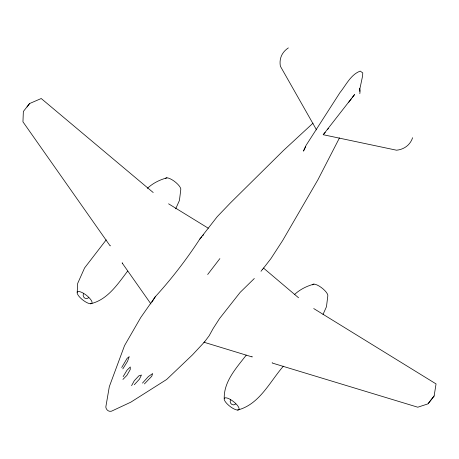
<?xml version="1.0" encoding="UTF-8"?>
<svg xmlns="http://www.w3.org/2000/svg" width="459" height="459" viewBox="0 0 459 459"><rect width="100%" height="100%" fill="white"/><g stroke="black" fill="none" stroke-linecap="round" stroke-linejoin="round"><path stroke-width="0.69" d="M77.192 292.28L77.691 283.381L84.576 267.953L106.213 239.856M224.227 398.555C223.762 381.423 236.477 367.854 246.242 355.134M272.233 362.524L272.198 363.023L417.782 407.208L427.92 403.886L434.134 395.974L436.05 383.908L313.732 308.563M83.532 293.272C81.909 296.669 85.449 300.387 88.707 297.73M230.561 399.548C228.943 402.945 232.478 406.663 235.742 404.006M359.827 93.659L360.166 90.555L359.586 88.243M359.328 91.427L362.61 75.901L362.765 72.929L360.252 71.116C350.756 74.501 346.023 85.15 339.981 92.586L306.078 145.348L303.474 151.103L305.614 146.754M412.601 137.711C410.277 144.918 404.127 149.456 396.565 150.213L323.216 134.716L354.566 94.548L352.506 97.285M175.705 208.805L179.44 200.428L180.766 189.745A9.541 3.075 38 0 0 174.099 181.11A9.541 3.075 38 0 0 165.395 178.637M323.027 314.432L326.475 306.704L327.795 296.026A9.541 3.075 38 0 0 321.128 287.386A9.541 3.075 38 0 0 312.424 284.913M121.71 367.516L127.034 358.45L129.254 356.614L127.516 361.359L122.811 368.887M339.488 137.878L317.88 179.83L282.687 240.476L270.908 258.635L262.565 269.387M131.59 385.675L134.252 380.758L138.865 375.852L141.464 375.037L139.421 379.163L134.292 384.722M251.991 356.58L252.238 356.964L204.054 342.259M313.021 123.173L283.57 150.374L230.544 202.792L217.222 216.677L199.791 239.087C186.538 259.433 171.632 278.808 155.285 296.738L140.747 317.513L124.55 345.587L109.317 386.65L105.805 407.064C106.132 409.83 108.685 411.998 111.508 411.184L130.798 402.176L166.634 379.484L192.453 354.887L204.502 341.949L209.195 335.701L213.114 328.575L219.545 318.563L240.183 292.337L254.315 278.498M123.132 376.655L127.005 370.189L130.304 366.971L130.213 369.598L126.85 375.41L122.937 379.421M151.9 302.177L155.285 296.738M207.669 274.499L219.884 258.601M27.058 106.941L29.571 103.556L41.218 98.524L153.214 192.533M434.134 395.974L428.195 403.639M260.999 271.286L262.611 269.135M348.794 102.202L351.267 98.92M127.619 271.131C117.751 284.064 107.521 299.865 90.555 303.778A9.214 2.972 38 0 1 77.697 294.483A9.214 2.972 38 0 1 85.603 294.667A9.214 2.972 38 0 1 90.555 303.778M283.398 366.162C269.737 381.825 259.438 404.494 237.59 410.053A9.214 2.972 38 0 1 224.726 400.759A9.214 2.972 38 0 1 232.633 400.942A9.214 2.972 38 0 1 237.59 410.053M327.646 129.409L328.466 128.377M325.253 132.399L323.216 134.716M199.791 239.087L201.644 236.959M202.568 235.897L203.492 234.836M29.571 103.556L23.357 111.468L22.95 121.824L110.131 245.881L110.567 245.674M142.485 383.104L148.441 376.483L152.692 373.557L151.728 376.3L144.413 383.925M204.502 341.949L204.014 342.328M147.35 188.374C152.904 183.164 159.629 179.848 166.933 177.84M294.38 294.649C299.934 289.44 306.664 286.123 313.967 284.115M288.35 47.902C282.027 52.102 279.026 58.477 280.369 66.228L316.526 129.88M122.628 263.076L122.083 262.887L150.965 303.984M168.579 203.813L208.317 228.238M263.443 268.016L298.551 297.759"/></g></svg>
